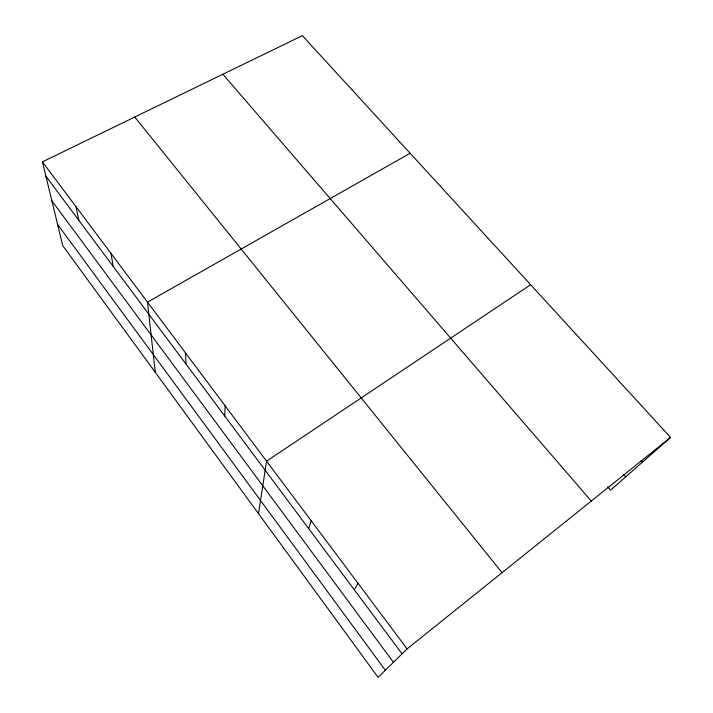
<?xml version="1.0" encoding="UTF-8"?>
<svg xmlns="http://www.w3.org/2000/svg" width="713" height="713" viewBox="0 0 713 713"><rect width="100%" height="100%" fill="white"/><g stroke="black" fill="none" stroke-linecap="round" stroke-linejoin="round"><path stroke-width="1.07" d="M224.738 416.018L225.139 405.849M258.516 513.645L266.564 461.168L530.632 284.71M308.711 528.645L311.216 520.802M354.29 589.776L358.015 583.296M670.568 437.408L407.123 648.883L378.104 677.35L62.726 245.655L42.432 161.851L302.365 35.65L670.568 437.408L610.578 490.17L607.681 486.854M410.144 153.25L147.475 302.134L155.282 372.346M641.085 460.384L642.565 462.033M623.527 474.368L625.72 476.845M222.884 74.241L591.282 501.052M134.748 117.03L502.068 572.664M42.432 161.851L407.123 648.883M45.899 176.164L402.061 653.848M51.871 200.816L393.442 662.306M57.575 224.381L385.332 670.265M76.041 206.743L78.858 220.37M111.032 253.463L113.135 266.35M185.478 352.89L185.986 364.049"/></g></svg>
